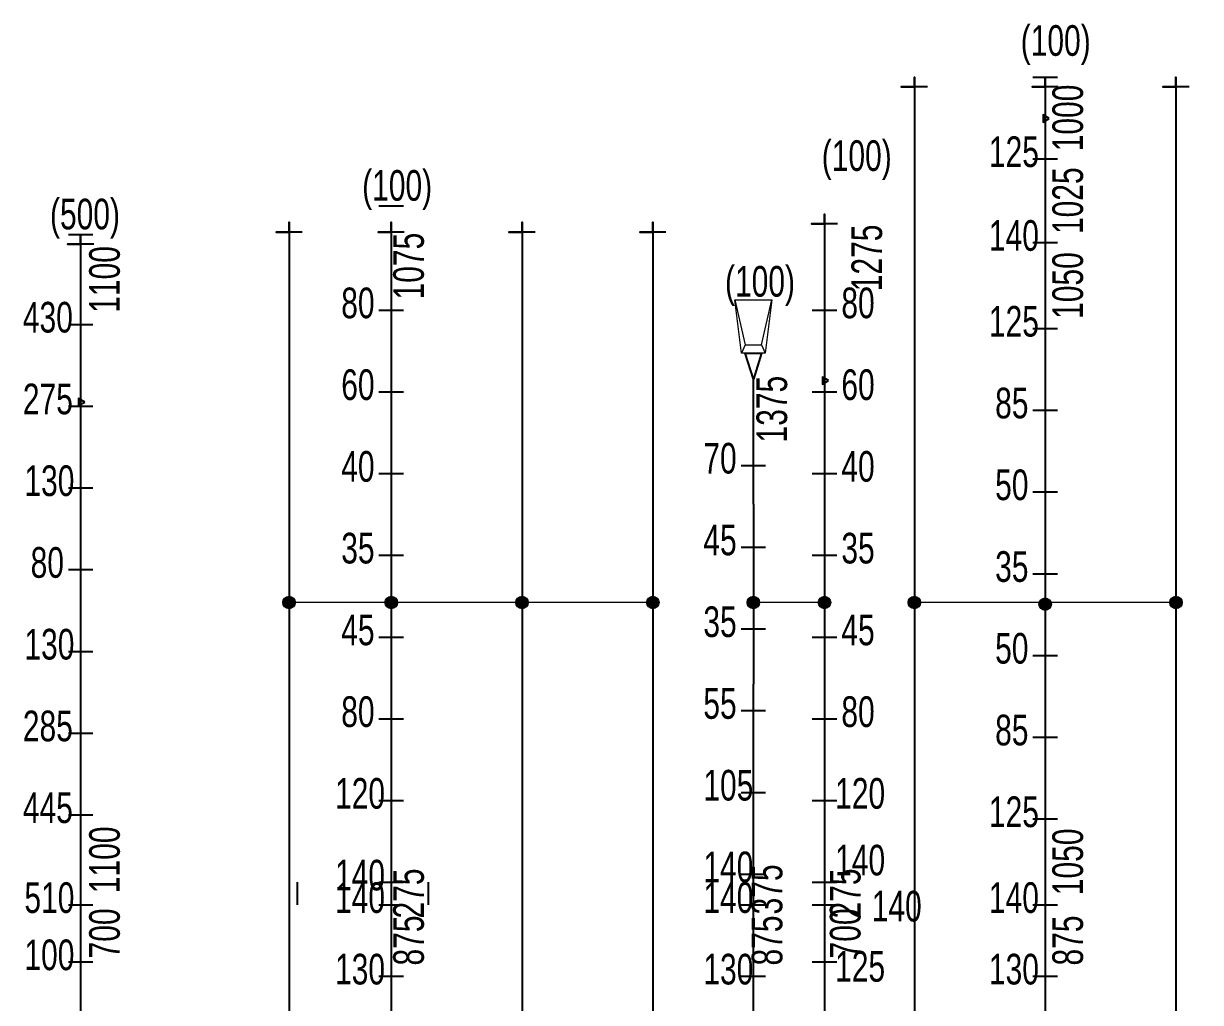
# Model space of a CAD drawing. Header units: millimetres. Extents: x 4465111 to 4895522, y 2166116 to 2541221.
# Drawn here: x 4673282 to 4687681, y 2201045 to 2213020 of the extents above; entities that cross this region are included whole.
import ezdxf
from ezdxf.enums import TextEntityAlignment as Align

# ---------------------------------------------------------------- set-up
doc = ezdxf.new("R2010")
doc.units = ezdxf.units.MM
doc.header["$LTSCALE"] = 50
doc.header["$MEASUREMENT"] = 0
doc.layers.get('DEFPOINTS').update_dxf_attribs({"lineweight": 9})
for name, color, linetype in [('BREAK_LINE', 7, 'Continuous'), ('KCS_TEXT', 2, 'Continuous'), ('S- Border', 6, 'Continuous'), ('SP-Reinforcement', 4, 'Continuous')]:
    doc.layers.add(name, color=color, linetype=linetype)
doc.layers.add('Current_plane_Tendon', color=7, linetype='Continuous', true_color=0xab0000)
for name, color, linetype, lineweight in [('S-dims', 8, 'Continuous', 15), ('S-text', 3, 'Continuous', 20), ('S-Thin', 253, 'Continuous', 15)]:
    doc.layers.add(name, color=color, linetype=linetype, lineweight=lineweight)
doc.styles.add('KCS_BIGTEXT', font='arial.ttf', dxfattribs={"width": 0.75})
doc.styles.add('KCS_SMTEXT', font='arial.ttf', dxfattribs={"width": 0.7})
doc.dimstyles.new('KCS_DIM150A', dxfattribs={"dimscale": 150, "dimtxt": 2.5, "dimasz": 3, "dimexe": 1.2, "dimexo": 0, "dimgap": 1, "dimtad": 1, "dimdec": 0, "dimzin": 0, "dimdsep": 46, "dimtxsty": 'KCS_SMTEXT', "dimblk": 'ARCHTICK', "dimcen": 0, "dimdle": 1, "dimse1": 1, "dimse2": 1, "dimsd1": 1, "dimsd2": 1, "dimclrd": 1, "dimclre": 1, "dimclrt": 3, "dimadec": 0, "dimazin": 0, "dimtfac": 1, "dimtdec": 0, "dimtix": 1, "dimtmove": 2, "dimatfit": 3, "dimfxl": 1, "dimtolj": 1, "dimtzin": 0, "dimarcsym": 0})

# ---------------------------------------------------------------- blocks, each defined once
blk = doc.blocks.new('*U222')
at = {"layer": 'S- Border'}
blk.add_lwpolyline([(0, 0), (-392, 0)], dxfattribs=at)
blk.add_circle((-692, 0), 300, dxfattribs=at)
at = {"layer": 'S-Thin'}
for p, q in [((3750, 100), (3850, 145)), ((3750, -100), (3850, -145))]:
    blk.add_line(p, q, dxfattribs=at)
blk.add_lwpolyline([(3850, 145), (3200, 225), (3200, -225), (3850, -145)], close=True, dxfattribs=at)
blk.add_lwpolyline([(3200, 225), (3750, 100), (3750, -100), (3200, -225)], dxfattribs=at)
at = {"layer": 'SP-Reinforcement'}
for points in [[(17330, -160), (17330, 160), (17330, 0), (17450, 0), (7254, 0)], [(5050, 0), (4170, 0), (3850, 100), (3850, -100), (4170, 0)], [(5050, 0), (7254, 0)]]:
    blk.add_lwpolyline(points, dxfattribs=at)
at = {"layer": 'S-text', "style": 'KCS_BIGTEXT', "width": 0.75}
blk.add_attdef('COUNT', text='', height=400, rotation=270, dxfattribs=at).set_placement((-1246, 0), align=Align.MIDDLE_CENTER)
blk = doc.blocks.new('*U234')
at = {"layer": 'S- Border'}
blk.add_lwpolyline([(0, 0), (-392, 0)], dxfattribs=at)
blk.add_circle((-692, 0), 300, dxfattribs=at)
at = {"layer": 'SP-Reinforcement'}
for points in [[(17480, -160), (17480, 160), (17480, 0), (17600, 0), (5104, 0)], [(2900, 0), (2020, 0), (1700, 100), (1700, -100), (2020, 0)], [(2900, 0), (5104, 0)]]:
    blk.add_lwpolyline(points, dxfattribs=at)
at = {"layer": 'S-text', "style": 'KCS_BIGTEXT', "width": 0.75}
blk.add_attdef('COUNT', text='', height=400, rotation=270, dxfattribs=at).set_placement((-1246, 0), align=Align.MIDDLE_CENTER)
blk = doc.blocks.new('*U225')
at = {"layer": 'S- Border'}
blk.add_lwpolyline([(0, 0), (-392, 0)], dxfattribs=at)
blk.add_circle((-692, 0), 300, dxfattribs=at)
at = {"layer": 'SP-Reinforcement'}
for points in [[(17480, -160), (17480, 160), (17480, 0), (17600, 0), (4904, 0)], [(2700, 0), (2020, 0), (1700, 100), (1700, -100), (2020, 0)], [(2700, 0), (4904, 0)]]:
    blk.add_lwpolyline(points, dxfattribs=at)
at = {"layer": 'S-text', "style": 'KCS_BIGTEXT', "width": 0.75}
blk.add_attdef('COUNT', text='', height=400, rotation=270, dxfattribs=at).set_placement((-1246, 0), align=Align.MIDDLE_CENTER)
blk = doc.blocks.new('*U224')
at = {"layer": 'S- Border'}
blk.add_lwpolyline([(0, 0), (-392, 0)], dxfattribs=at)
blk.add_circle((-692, 0), 300, dxfattribs=at)
at = {"layer": 'SP-Reinforcement'}
for points in [[(17480, -160), (17480, 160), (17480, 0), (17600, 0), (5104, 0)], [(2900, 0), (2020, 0), (1700, 100), (1700, -100), (2020, 0)], [(2900, 0), (5104, 0)]]:
    blk.add_lwpolyline(points, dxfattribs=at)
at = {"layer": 'S-text', "style": 'KCS_BIGTEXT', "width": 0.75}
blk.add_attdef('COUNT', text='', height=400, rotation=270, dxfattribs=at).set_placement((-1246, 0), align=Align.MIDDLE_CENTER)
blk = doc.blocks.new('*U233')
at = {"layer": 'S- Border'}
blk.add_lwpolyline([(0, 0), (-392, 0)], dxfattribs=at)
blk.add_circle((-692, 0), 300, dxfattribs=at)
at = {"layer": 'SP-Reinforcement'}
for points in [[(17480, -160), (17480, 160), (17480, 0), (17600, 0), (4904, 0)], [(2700, 0), (2020, 0), (1700, 100), (1700, -100), (2020, 0)], [(2700, 0), (4904, 0)]]:
    blk.add_lwpolyline(points, dxfattribs=at)
at = {"layer": 'S-text', "style": 'KCS_BIGTEXT', "width": 0.75}
blk.add_attdef('COUNT', text='', height=400, rotation=270, dxfattribs=at).set_placement((-1246, 0), align=Align.MIDDLE_CENTER)
blk = doc.blocks.new('*U247')
at = {"layer": 'S- Border'}
blk.add_lwpolyline([(0, 0), (-392, 0)], dxfattribs=at)
blk.add_circle((-692, 0), 300, dxfattribs=at)
at = {"layer": 'SP-Reinforcement'}
for points in [[(19255, -160), (19255, 160), (19255, 0), (19375, 0), (4904, 0)], [(2700, 0), (2020, 0), (1700, 100), (1700, -100), (2020, 0)], [(2700, 0), (4904, 0)]]:
    blk.add_lwpolyline(points, dxfattribs=at)
at = {"layer": 'S-text', "style": 'KCS_BIGTEXT', "width": 0.75}
blk.add_attdef('COUNT', text='', height=400, rotation=270, dxfattribs=at).set_placement((-1246, 0), align=Align.MIDDLE_CENTER)
blk = doc.blocks.new('*U226')
at = {"layer": 'S- Border'}
blk.add_lwpolyline([(0, 0), (-392, 0)], dxfattribs=at)
blk.add_circle((-692, 0), 300, dxfattribs=at)
at = {"layer": 'SP-Reinforcement'}
for points in [[(19255, -160), (19255, 160), (19255, 0), (19375, 0), (4904, 0)], [(2700, 0), (2020, 0), (1700, 100), (1700, -100), (2020, 0)], [(2700, 0), (4904, 0)]]:
    blk.add_lwpolyline(points, dxfattribs=at)
at = {"layer": 'S-text', "style": 'KCS_BIGTEXT', "width": 0.75}
blk.add_attdef('COUNT', text='', height=400, rotation=270, dxfattribs=at).set_placement((-1246, 0), align=Align.MIDDLE_CENTER)
blk = doc.blocks.new('*D35')
at = {"layer": 'DEFPOINTS', "color": 0, "transparency": 16777216}
for p in [(4671623, 2295643, 0), (4671623, 2294643, 0), (4672136, 2294643)]:
    blk.add_point(p, dxfattribs=at)
at = {"layer": 'S-dims', "color": 3, "transparency": 16777216, "insert": (4671794, 2295143), "char_height": 375, "attachment_point": 5, "rotation": 90, "style": 'KCS_SMTEXT'}
blk.add_mtext('\\A1;1000', dxfattribs=at)
blk = doc.blocks.new('_ArchTick')
at = {"color": 0, "linetype": 'ByBlock', "const_width": 0.15}
blk.add_lwpolyline([(-0.5, -0.5), (0.5, 0.5)], dxfattribs=at)
blk = doc.blocks.new('*D36')
at = {"layer": 'DEFPOINTS', "color": 0, "transparency": 16777216}
for p in [(4671623, 2294643, 0), (4671816, 2293618, 0), (4672136, 2293618)]:
    blk.add_point(p, dxfattribs=at)
at = {"layer": 'S-dims', "color": 3, "transparency": 16777216, "insert": (4671794, 2294131), "char_height": 375, "attachment_point": 5, "rotation": 90, "style": 'KCS_SMTEXT'}
blk.add_mtext('\\A1;1025', dxfattribs=at)
blk = doc.blocks.new('*D37')
at = {"layer": 'DEFPOINTS', "color": 0, "transparency": 16777216}
for p in [(4671816, 2293618, 0), (4671816, 2292568, 0), (4672136, 2292568)]:
    blk.add_point(p, dxfattribs=at)
at = {"layer": 'S-dims', "color": 3, "transparency": 16777216, "insert": (4671794, 2293093), "char_height": 375, "attachment_point": 5, "rotation": 90, "style": 'KCS_SMTEXT'}
blk.add_mtext('\\A1;1050', dxfattribs=at)
blk = doc.blocks.new('*D38')
at = {"layer": 'DEFPOINTS', "color": 0, "transparency": 16777216}
for p in [(4671752, 2286568, 0), (4671752, 2285518, 0), (4672136, 2285518)]:
    blk.add_point(p, dxfattribs=at)
at = {"layer": 'S-dims', "color": 3, "transparency": 16777216, "insert": (4671794, 2286043), "char_height": 375, "attachment_point": 5, "rotation": 90, "style": 'KCS_SMTEXT'}
blk.add_mtext('\\A1;1050', dxfattribs=at)
blk = doc.blocks.new('*D39')
at = {"layer": 'DEFPOINTS', "color": 0, "transparency": 16777216}
for p in [(4671752, 2285518, 0), (4671752, 2284643, 0), (4672136, 2284643)]:
    blk.add_point(p, dxfattribs=at)
at = {"layer": 'S-dims', "color": 3, "transparency": 16777216, "insert": (4671794, 2285081), "char_height": 375, "attachment_point": 5, "rotation": 90, "style": 'KCS_SMTEXT'}
blk.add_mtext('\\A1;875', dxfattribs=at)
blk = doc.blocks.new('*D41')
at = {"layer": 'DEFPOINTS', "color": 0, "transparency": 16777216}
for p in [(4663774, 2293868, 0), (4663774, 2292793, 0), (4664072, 2292793)]:
    blk.add_point(p, dxfattribs=at)
at = {"layer": 'S-dims', "color": 3, "transparency": 16777216, "insert": (4663730, 2293331), "char_height": 375, "attachment_point": 5, "rotation": 90, "style": 'KCS_SMTEXT'}
blk.add_mtext('\\A1;1075', dxfattribs=at)
blk = doc.blocks.new('*D42')
at = {"layer": 'DEFPOINTS', "color": 0, "transparency": 16777216}
for p in [(4663816, 2285793, 0), (4663764, 2285518, 0), (4664072, 2285518)]:
    blk.add_point(p, dxfattribs=at)
at = {"layer": 'S-dims', "color": 3, "transparency": 16777216, "insert": (4663730, 2285656), "char_height": 375, "attachment_point": 5, "rotation": 90, "style": 'KCS_SMTEXT'}
blk.add_mtext('\\A1;275', dxfattribs=at)
blk = doc.blocks.new('*D43')
at = {"layer": 'DEFPOINTS', "color": 0, "transparency": 16777216}
for p in [(4663764, 2285518, 0), (4663666, 2284643, 130), (4664072, 2284643)]:
    blk.add_point(p, dxfattribs=at)
at = {"layer": 'S-dims', "color": 3, "transparency": 16777216, "insert": (4663730, 2285081), "char_height": 375, "attachment_point": 5, "rotation": 90, "style": 'KCS_SMTEXT'}
blk.add_mtext('\\A1;875', dxfattribs=at)
blk = doc.blocks.new('*D45')
at = {"layer": 'DEFPOINTS', "color": 0, "transparency": 16777216}
for p in [(4660054, 2293718, 0), (4660054, 2292618, 0), (4660351, 2292618)]:
    blk.add_point(p, dxfattribs=at)
at = {"layer": 'S-dims', "color": 3, "transparency": 16777216, "insert": (4660010, 2293168), "char_height": 375, "attachment_point": 5, "rotation": 90, "style": 'KCS_SMTEXT'}
blk.add_mtext('\\A1;1100', dxfattribs=at)
blk = doc.blocks.new('*D46')
at = {"layer": 'DEFPOINTS', "color": 0, "transparency": 16777216}
for p in [(4660016, 2286618, 0), (4660016, 2285518, 0), (4660351, 2285518)]:
    blk.add_point(p, dxfattribs=at)
at = {"layer": 'S-dims', "color": 3, "transparency": 16777216, "insert": (4660010, 2286068), "char_height": 375, "attachment_point": 5, "rotation": 90, "style": 'KCS_SMTEXT'}
blk.add_mtext('\\A1;1100', dxfattribs=at)
blk = doc.blocks.new('*D47')
at = {"layer": 'DEFPOINTS', "color": 0, "transparency": 16777216}
for p in [(4660016, 2285518, 0), (4660016, 2284818, 0), (4660351, 2284818)]:
    blk.add_point(p, dxfattribs=at)
at = {"layer": 'S-dims', "color": 3, "transparency": 16777216, "insert": (4660010, 2285168), "char_height": 375, "attachment_point": 5, "rotation": 90, "style": 'KCS_SMTEXT'}
blk.add_mtext('\\A1;700', dxfattribs=at)
blk = doc.blocks.new('*U253')
at = {"layer": 'S- Border'}
blk.add_lwpolyline([(0, 0), (-392, 0)], dxfattribs=at)
blk.add_circle((-692, 0), 300, dxfattribs=at)
at = {"layer": 'S-Thin'}
for p, q in [((3750, 100), (3850, 145)), ((3750, -100), (3850, -145))]:
    blk.add_line(p, q, dxfattribs=at)
blk.add_lwpolyline([(3850, 145), (3200, 225), (3200, -225), (3850, -145)], close=True, dxfattribs=at)
blk.add_lwpolyline([(3200, 225), (3750, 100), (3750, -100), (3200, -225)], dxfattribs=at)
at = {"layer": 'SP-Reinforcement'}
for points in [[(17580, -160), (17580, 160), (17580, 0), (17700, 0), (7254, 0)], [(5050, 0), (4170, 0), (3850, 100), (3850, -100), (4170, 0)], [(5050, 0), (7254, 0)]]:
    blk.add_lwpolyline(points, dxfattribs=at)
at = {"layer": 'S-text', "style": 'KCS_BIGTEXT', "width": 0.75}
blk.add_attdef('COUNT', text='', height=400, rotation=270, dxfattribs=at).set_placement((-1246, 0), align=Align.MIDDLE_CENTER)
blk = doc.blocks.new('*D21')
at = {"layer": 'DEFPOINTS', "color": 0, "transparency": 16777216}
for p in [(4669401, 2294068, 0), (4669401, 2292793, 0), (4669677, 2292793)]:
    blk.add_point(p, dxfattribs=at)
at = {"layer": 'S-dims', "color": 3, "transparency": 16777216, "insert": (4669336, 2293431), "char_height": 375, "attachment_point": 5, "rotation": 90, "style": 'KCS_SMTEXT'}
blk.add_mtext('\\A1;1275', dxfattribs=at)
blk = doc.blocks.new('*D22')
at = {"layer": 'DEFPOINTS', "color": 0, "transparency": 16777216}
for p in [(4669100, 2285793, 0), (4669061, 2285518, 0), (4669413, 2285518)]:
    blk.add_point(p, dxfattribs=at)
at = {"layer": 'S-dims', "color": 3, "transparency": 16777216, "insert": (4669072, 2285656), "char_height": 375, "attachment_point": 5, "rotation": 90, "style": 'KCS_SMTEXT'}
blk.add_mtext('\\A1;275', dxfattribs=at)
blk = doc.blocks.new('*D23')
at = {"layer": 'DEFPOINTS', "color": 0, "transparency": 16777216}
for p in [(4669061, 2285518, 0), (4669061, 2284818, 0), (4669413, 2284818)]:
    blk.add_point(p, dxfattribs=at)
at = {"layer": 'S-dims', "color": 3, "transparency": 16777216, "insert": (4669072, 2285168), "char_height": 375, "attachment_point": 5, "rotation": 90, "style": 'KCS_SMTEXT'}
blk.add_mtext('\\A1;700', dxfattribs=at)
blk = doc.blocks.new('*U252')
at = {"layer": 'S- Border'}
blk.add_lwpolyline([(0, 0), (-392, 0)], dxfattribs=at)
blk.add_circle((-692, 0), 300, dxfattribs=at)
at = {"layer": 'S-Thin'}
for p, q in [((16100, 100), (16000, 145)), ((16100, -100), (16000, -145))]:
    blk.add_line(p, q, dxfattribs=at)
blk.add_lwpolyline([(16000, 145), (16650, 225), (16650, -225), (16000, -145)], close=True, dxfattribs=at)
blk.add_lwpolyline([(16650, 225), (16100, 100), (16100, -100), (16650, -225)], dxfattribs=at)
at = {"layer": 'SP-Reinforcement'}
for points in [[(1620, -160), (1620, 160), (1620, 0), (1500, 0), (11947, 0)], [(14150, 0), (11947, 0)], [(14150, 0), (15680, 0), (16000, 100), (16000, -100), (15680, 0)]]:
    blk.add_lwpolyline(points, dxfattribs=at)
at = {"layer": 'S-text', "style": 'KCS_BIGTEXT', "width": 0.75}
blk.add_attdef('COUNT', text='', height=400, rotation=270, dxfattribs=at).set_placement((-1246, 0), align=Align.MIDDLE_CENTER)
blk = doc.blocks.new('*D25')
at = {"layer": 'DEFPOINTS', "color": 0, "transparency": 16777216}
for p in [(4667946, 2292268, 0), (4668096, 2290893, -3150), (4668516, 2290893)]:
    blk.add_point(p, dxfattribs=at)
at = {"layer": 'S-dims', "color": 3, "transparency": 16777216, "insert": (4668174, 2291581), "char_height": 375, "attachment_point": 5, "rotation": 90, "style": 'KCS_SMTEXT'}
blk.add_mtext('\\A1;1375', dxfattribs=at)
blk = doc.blocks.new('*D26')
at = {"layer": 'DEFPOINTS', "color": 0, "transparency": 16777216}
for p in [(4668196, 2285893, 140), (4668196, 2285518, 140), (4668458, 2285518)]:
    blk.add_point(p, dxfattribs=at)
at = {"layer": 'S-dims', "color": 3, "transparency": 16777216, "insert": (4668116, 2285706), "char_height": 375, "attachment_point": 5, "rotation": 90, "style": 'KCS_SMTEXT'}
blk.add_mtext('\\A1;375', dxfattribs=at)
blk = doc.blocks.new('*D27')
at = {"layer": 'DEFPOINTS', "color": 0, "transparency": 16777216}
for p in [(4668196, 2285518, 140), (4668264, 2284643, 130), (4668458, 2284643)]:
    blk.add_point(p, dxfattribs=at)
at = {"layer": 'S-dims', "color": 3, "transparency": 16777216, "insert": (4668116, 2285081), "char_height": 375, "attachment_point": 5, "rotation": 90, "style": 'KCS_SMTEXT'}
blk.add_mtext('\\A1;875', dxfattribs=at)
blk = doc.blocks.new('T4- Cap doc')
at = {"layer": 'S-Thin'}
h = blk.add_hatch(color=6, dxfattribs=at)
h.paths.add_polyline_path([(4662265.8, 2289291.5, -1), (4662265.8, 2289138.4)])
h.paths.add_polyline_path([(4662265.8, 2289291.5), (4662265.8, 2289138.4, -1)])
h = blk.add_hatch(color=6, dxfattribs=at)
h.paths.add_polyline_path([(4663515.8, 2289291.5, -1), (4663515.8, 2289138.4)])
h.paths.add_polyline_path([(4663515.8, 2289291.5), (4663515.8, 2289138.4, -1)])
h = blk.add_hatch(color=6, dxfattribs=at)
h.paths.add_polyline_path([(4665115.8, 2289291.5, -1), (4665115.8, 2289138.4)])
h.paths.add_polyline_path([(4665115.8, 2289291.5), (4665115.8, 2289138.4, -1)])
h = blk.add_hatch(color=6, dxfattribs=at)
h.paths.add_polyline_path([(4666715.8, 2289291.5, -1), (4666715.8, 2289138.4)])
h.paths.add_polyline_path([(4666715.8, 2289291.5), (4666715.8, 2289138.4, -1)])
h = blk.add_hatch(color=6, dxfattribs=at)
h.paths.add_polyline_path([(4667945.8, 2289291.5, -1), (4667945.8, 2289138.4)])
h.paths.add_polyline_path([(4667945.8, 2289291.5), (4667945.8, 2289138.4, -1)])
h = blk.add_hatch(color=6, dxfattribs=at)
h.paths.add_polyline_path([(4668815.8, 2289291.5, -1), (4668815.8, 2289138.4)])
h.paths.add_polyline_path([(4668815.8, 2289291.5), (4668815.8, 2289138.4, -1)])
h = blk.add_hatch(color=6, dxfattribs=at)
h.paths.add_polyline_path([(4669915.8, 2289291.5, -1), (4669915.8, 2289138.4)])
h.paths.add_polyline_path([(4669915.8, 2289291.5), (4669915.8, 2289138.4, -1)])
h = blk.add_hatch(color=6, dxfattribs=at)
h.paths.add_polyline_path([(4671515.8, 2289271.1, -1), (4671515.8, 2289118)])
h.paths.add_polyline_path([(4671515.8, 2289271.1), (4671515.8, 2289118, -1)])
h = blk.add_hatch(color=6, dxfattribs=at)
h.paths.add_polyline_path([(4673115.8, 2289291.5, -1), (4673115.8, 2289138.4)])
h.paths.add_polyline_path([(4673115.8, 2289291.5), (4673115.8, 2289138.4, -1)])
at = {"color": 5, "linetype": 'Continuous'}
for points, elevation in [([(4671365.8, 2295643.1), (4671665.8, 2295643.1)], 100), ([(4671365.8, 2294643.1), (4671665.8, 2294643.1)], 125), ([(4663365.8, 2294068.1), (4663665.8, 2294068.1)], 100), ([(4659565.8, 2293718.1), (4659865.8, 2293718.1)], 500), ([(4671365.8, 2293618.1), (4671665.8, 2293618.1)], 140), ([(4663365.8, 2292793.1), (4663665.8, 2292793.1)], 80), ([(4659565.8, 2292618.1), (4659865.8, 2292618.1)], 430), ([(4671365.8, 2292568.1), (4671665.8, 2292568.1)], 125), ([(4663365.8, 2291793.1), (4663665.8, 2291793.1)], 60), ([(4668665.8, 2291793.1), (4668965.8, 2291793.1)], -20), ([(4659565.8, 2291618.1), (4659865.8, 2291618.1)], 275), ([(4671365.8, 2291568.1), (4671665.8, 2291568.1)], 85), ([(4667795.8, 2290893.1), (4668095.8, 2290893.1)], -3150.3), ([(4663365.8, 2290793.1), (4663665.8, 2290793.1)], 40), ([(4668665.8, 2290793.1), (4668965.8, 2290793.1)], -40), ([(4659565.8, 2290618.1), (4659865.8, 2290618.1)], 130), ([(4671365.8, 2290568.1), (4671665.8, 2290568.1)], 50), ([(4667795.8, 2289893.1), (4668095.8, 2289893.1)], -3105.3), ([(4663365.8, 2289793.1), (4663665.8, 2289793.1)], 35), ([(4668665.8, 2289793.1), (4668965.8, 2289793.1)], -45), ([(4659565.8, 2289618.1), (4659865.8, 2289618.1)], 80), ([(4671365.8, 2289568.1), (4671665.8, 2289568.1)], 35), ([(4667795.8, 2288893.1), (4668095.8, 2288893.1)], -3115.3), ([(4663365.8, 2288793.1), (4663665.8, 2288793.1)], 45), ([(4668665.8, 2288793.1), (4668965.8, 2288793.1)], -35), ([(4659565.8, 2288618.1), (4659865.8, 2288618.1)], 130), ([(4671365.8, 2288568.1), (4671665.8, 2288568.1)], 50), ([(4667795.8, 2287893.1), (4668095.8, 2287893.1)], -3095.3), ([(4663365.8, 2287793.1), (4663665.8, 2287793.1)], 80), ([(4659565.8, 2287618.1), (4659865.8, 2287618.1)], 285), ([(4671365.8, 2287568.1), (4671665.8, 2287568.1)], 85), ([(4667795.8, 2286893.1), (4668095.8, 2286893.1)], -3045.3), ([(4663365.8, 2286793.1), (4663665.8, 2286793.1)], 120), ([(4668665.8, 2286793.1), (4668965.8, 2286793.1)], 40), ([(4659565.8, 2286618.1), (4659865.8, 2286618.1)], 445), ([(4671365.8, 2286568.1), (4671665.8, 2286568.1)], 125), ([(4667795.8, 2285893.1), (4668095.8, 2285893.1)], -3150.3), ([(4662365.8, 2285793.1), (4662365.8, 2285518.1)], 0), ([(4663365.8, 2285793.1), (4663665.8, 2285793.1)], 140), ([(4663965.8, 2285793.1), (4663965.8, 2285518.1)], 0), ([(4668665.8, 2285793.1), (4668965.8, 2285793.1)], 60), ([(4659565.8, 2285518.1), (4659865.8, 2285518.1)], 510), ([(4663365.8, 2285518.1), (4663665.8, 2285518.1)], 140), ([(4667795.8, 2285518.1), (4668095.8, 2285518.1)], -3150.3), ([(4668665.8, 2285518.1), (4668965.8, 2285518.1)], 60), ([(4671365.8, 2285518.1), (4671665.8, 2285518.1)], 140), ([(4659565.8, 2284818.1), (4659865.8, 2284818.1)], 100), ([(4668665.8, 2284818.1), (4668965.8, 2284818.1)], 45), ([(4663365.8, 2284643.1), (4663665.8, 2284643.1)], 130), ([(4667795.8, 2284643.1), (4668095.8, 2284643.1)], -3150.3), ([(4671365.8, 2284643.1), (4671665.8, 2284643.1)], 130)]:
    blk.add_lwpolyline(points, dxfattribs=dict(at, elevation=elevation))
for points, elevation in [([(4671565.8, 2295136.8), (4671490.8, 2295180.1), (4671490.8, 2295093.5), (4671565.8, 2295136.8)], 3300), ([(4668865.8, 2291930.6), (4668790.8, 2291973.9), (4668790.8, 2291887.3), (4668865.8, 2291930.6)], 3220), ([(4659765.8, 2291668.1), (4659690.8, 2291711.4), (4659690.8, 2291624.8), (4659765.8, 2291668.1)], 3300)]:
    blk.add_lwpolyline(points, close=True, dxfattribs=dict(at, elevation=elevation))
for points in [[(4668665.8, 2292793.1), (4668965.8, 2292793.1)], [(4668665.8, 2287793.1), (4668965.8, 2287793.1)]]:
    blk.add_lwpolyline(points, dxfattribs=at)
at = {"layer": 'S-Thin', "color": 6}
for p, q in [((4662265.8, 2289003.6, -3205.8), (4662265.8, 2289426.3, -3205.8)), ((4663515.8, 2289003.6, 3148.3), (4663515.8, 2289426.3, 3148.3)), ((4665115.8, 2289003.6, 3148.3), (4665115.8, 2289426.3, 3148.3)), ((4666715.8, 2289003.6, 3148.3), (4666715.8, 2289426.3, 3148.3)), ((4667945.8, 2289003.6, 0), (4667945.8, 2289426.3, 0)), ((4668815.8, 2289003.6), (4668815.8, 2289426.3)), ((4669915.8, 2289003.6, 3148.3), (4669915.8, 2289426.3, 3148.3)), ((4671515.8, 2288983.2, 6294.1), (4671515.8, 2289405.9, 6294.1)), ((4673115.8, 2289003.6, 3148.3), (4673115.8, 2289426.3, 3148.3))]:
    blk.add_line(p, q, dxfattribs=at)
at = {"layer": 'S-Thin', "color": 1}
for p, q in [((4666715.8, 2289214.6, 3148.3), (4662265.8, 2289214.9, 3148.3)), ((4668815.8, 2289214.9, -3178.5), (4667945.8, 2289215, 0)), ((4673115.8, 2289214.7, 3148.3), (4669915.8, 2289215, 3148.3))]:
    blk.add_line(p, q, dxfattribs=at)
at = {"layer": 'S-Thin', "color": 6}
for centre in [(4662265.8, 2289215, -3205.8), (4663515.8, 2289215, 3148.3), (4665115.8, 2289215, 3148.3), (4666715.8, 2289215, 3148.3), (4667945.8, 2289215, 0), (4668815.8, 2289215), (4669915.8, 2289215, 3148.3), (4671515.8, 2289194.6, 6294.1), (4673115.8, 2289215, 3148.3)]:
    blk.add_circle(centre, 76.6, dxfattribs=at)
at = {"layer": 'Current_plane_Tendon', "rotation": 90}
for name, p, values in [('*U247', (4669915.8, 2276267.7), {'COUNT': '3'}), ('*U247', (4671515.8, 2276267.7), {'COUNT': '3'}), ('*U226', (4673115.8, 2276267.7), {'COUNT': '2'}), ('*U234', (4662265.8, 2276267.7, 0), {'COUNT': '2'}), ('*U225', (4663515.8, 2276267.7), {'COUNT': '2'}), ('*U224', (4665115.8, 2276267.7, 3199.3), {'COUNT': '2'}), ('*U233', (4666715.8, 2276267.7), {'COUNT': '3'}), ('*U253', (4668815.8, 2276267.7), {'COUNT': '3'}), ('*U222', (4659715.8, 2276267.7), {'COUNT': '3'}), ('*U252', (4667945.8, 2276267.7, 0), {'COUNT': '3'})]:
    blk.add_blockref(name, p, dxfattribs=at).add_auto_attribs(values)
at = {"layer": 'KCS_TEXT', "style": 'KCS_SMTEXT', "width": 0.7}
for s, p in [('(100)', (4671217, 2295903.1, 100)), ('(100)', (4668782.7, 2294495.1, 100)), ('125', (4670827.7, 2294543.1, 125)), ('(100)', (4663160, 2294130.6, 3299.4)), ('(500)', (4659340.9, 2293780.6, 3699.4)), ('140', (4670827.7, 2293518.1, 140)), ('(100)', (4667599.2, 2292957.2, 100)), ('80', (4662903.9, 2292693.1, 80)), ('80', (4669022.5, 2292693.1, 80)), ('430', (4659008.7, 2292518.1, 430)), ('125', (4670827.7, 2292468.1, 125)), ('60', (4662903.9, 2291693.1, 60)), ('60', (4669022.5, 2291693.1, 60)), ('275', (4659008.7, 2291518.1, 275)), ('85', (4670903.9, 2291468.1, 85)), ('70', (4667333.9, 2290793.1, -3150.3)), ('40', (4662903.9, 2290693.1, 40)), ('40', (4669022.5, 2290693.1, 40)), ('130', (4659027.7, 2290518.1, 130)), ('50', (4670903.9, 2290468.1, 50)), ('45', (4667333.9, 2289793.1, -3105.3)), ('35', (4662903.9, 2289693.1, 35)), ('35', (4669022.5, 2289693.1, 35)), ('80', (4659103.9, 2289518.1, 80)), ('35', (4670903.9, 2289468.1, 35)), ('35', (4667333.9, 2288793.1, -3115.3)), ('45', (4662903.9, 2288693.1, 45)), ('45', (4669022.5, 2288693.1, 45)), ('130', (4659027.7, 2288518.1, 130)), ('50', (4670903.9, 2288468.1, 50)), ('55', (4667333.9, 2287793.1, -3095.3)), ('80', (4662903.9, 2287693.1, 80)), ('80', (4669022.5, 2287693.1, 80)), ('285', (4659008.7, 2287518.1, 285)), ('85', (4670903.9, 2287468.1, 85)), ('105', (4667333.9, 2286793.1, -3045.3)), ('120', (4662827.7, 2286693.1, 120)), ('120', (4668946.3, 2286693.1, 120)), ('445', (4659008.7, 2286518.1, 445)), ('125', (4670827.7, 2286468.1, 125)), ('140', (4668946.3, 2285877, 140)), ('140', (4667333.9, 2285793.1, -3150.3)), ('140', (4662827.7, 2285693.1, 140)), ('510', (4659027.7, 2285418.1, 510)), ('140', (4662827.7, 2285418.1, 140)), ('140', (4667333.9, 2285418.1, -3150.3)), ('140', (4670827.7, 2285418.1, 140)), ('140', (4669394.2, 2285313.8, 140)), ('100', (4659027.7, 2284718.1, 100)), ('125', (4668946.3, 2284577, 125)), ('130', (4662827.7, 2284543.1, 130)), ('130', (4667333.9, 2284543.1, -3150.3)), ('130', (4670827.7, 2284543.1, 130))]:
    blk.add_text(s, height=375, dxfattribs=at).set_placement(p)
at = {"layer": 'S-dims'}
for base, p1, p2, picture, middle in [((4672135.5, 2294643.1), (4671622.5, 2295643.1, 0), (4671622.5, 2294643.1, 0), '*D35', (4671794, 2295143.1)), ((4672135.5, 2293618.1), (4671622.5, 2294643.1, 0), (4671815.8, 2293618.1, 0), '*D36', (4671794, 2294130.6)), ((4669677, 2292793.1), (4669400.8, 2294068.1, 0), (4669400.8, 2292793.1, 0), '*D21', (4669335.5, 2293430.6)), ((4664071.5, 2292793.1), (4663773.5, 2293868.1, 0), (4663773.5, 2292793.1, 0), '*D41', (4663730, 2293330.6)), ((4660351, 2292618.1), (4660054, 2293718.1, 0), (4660054, 2292618.1, 0), '*D45', (4660009.5, 2293168.1)), ((4672135.5, 2292568.1), (4671815.8, 2293618.1, 0), (4671815.8, 2292568.1, 0), '*D37', (4671794, 2293093.1)), ((4668515.8, 2290893.1), (4667945.8, 2292268.1, 0), (4668095.8, 2290893.1, -3150.3), '*D25', (4668174.2, 2291580.6)), ((4660351, 2285518.1), (4660015.8, 2286618.1, 0), (4660015.8, 2285518.1, 0), '*D46', (4660009.5, 2286068.1)), ((4672135.5, 2285518.1), (4671752, 2286568.1, 0), (4671752, 2285518.1, 0), '*D38', (4671794, 2286043.1)), ((4668457.7, 2285518.1), (4668195.8, 2285893.1, 140), (4668195.8, 2285518.1, 140), '*D26', (4668116.1, 2285705.6)), ((4664071.5, 2285518.1), (4663815.8, 2285793.1, 0), (4663764, 2285518.1, 0), '*D42', (4663730, 2285655.6)), ((4669413.2, 2285518.1), (4669099.7, 2285793.1, 0), (4669061.2, 2285518.1, 0), '*D22', (4669071.7, 2285655.6)), ((4660351, 2284818.1), (4660015.8, 2285518.1, 0), (4660015.8, 2284818.1, 0), '*D47', (4660009.5, 2285168.1)), ((4664071.5, 2284643.1), (4663764, 2285518.1, 0), (4663665.8, 2284643.1, 130), '*D43', (4663730, 2285080.6)), ((4668457.7, 2284643.1), (4668195.8, 2285518.1, 140), (4668263.8, 2284643.1, 130), '*D27', (4668116.2, 2285080.6)), ((4669413.2, 2284818.1), (4669061.2, 2285518.1, 0), (4669061.2, 2284818.1, 0), '*D23', (4669071.7, 2285168.1)), ((4672135.5, 2284643.1), (4671752, 2285518.1, 0), (4671752, 2284643.1, 0), '*D39', (4671794, 2285080.6))]:
    dim = blk.add_linear_dim(base=base, p1=p1, p2=p2, angle=90, dimstyle='KCS_DIM150A', dxfattribs=at)
    dim.commit()
    dim.dimension.update_dxf_attribs({"geometry": picture, "text_midpoint": middle})

msp = doc.modelspace()

# ---------------------------------------------------------------- block references
at = {"layer": 'BREAK_LINE'}
msp.add_blockref('T4- Cap doc', (14264.7, -83278.3), dxfattribs=at)

doc.saveas('drawing.dxf')
